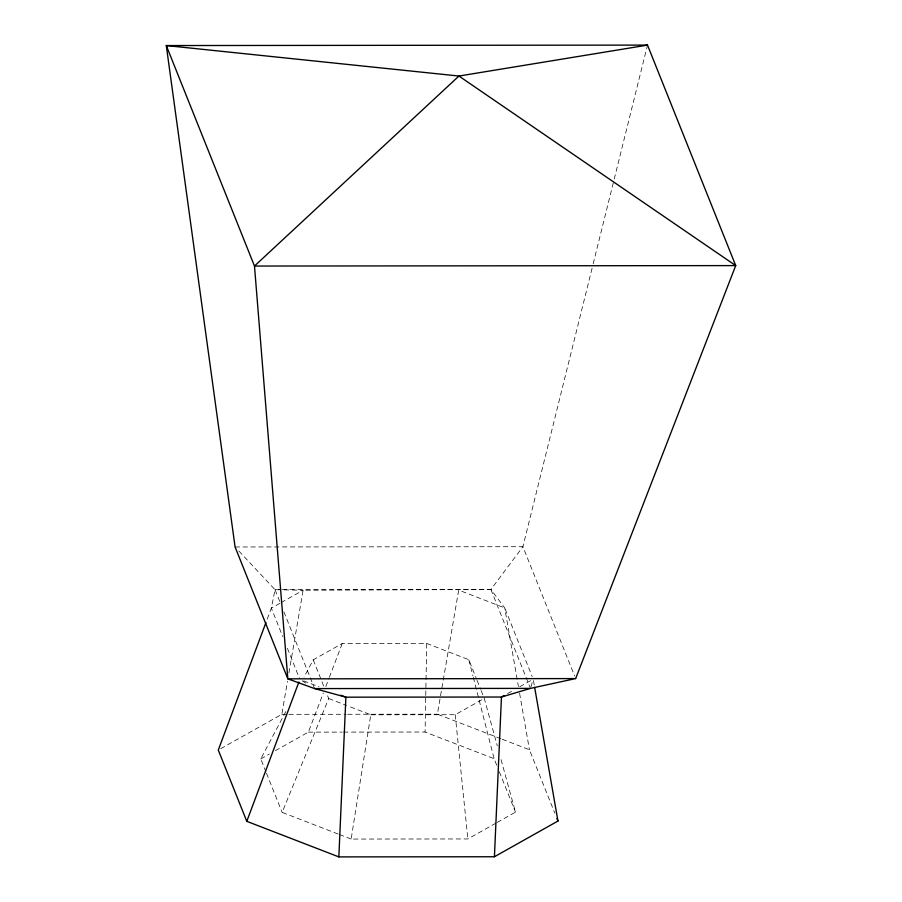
<?xml version="1.0" encoding="UTF-8"?>
<svg xmlns="http://www.w3.org/2000/svg" width="902" height="902" viewBox="0 0 902 902"><rect width="100%" height="100%" fill="white"/><g stroke="black" fill="none" stroke-linecap="round" stroke-linejoin="round"><path stroke-width="0.68" stroke-dasharray="4.51 3.38" d="M496.72 765.223L494.116 758.706L425.079 732.029L425.733 696.874M425.755 695.465L426.714 643.43L342.253 643.509L313.219 659.836L304.03 677.177M495.942 823.154L467.845 838.95L351.16 839.063L370.767 714.801L347.822 705.928M220.731 748.671L281.819 714.328L287.501 681.247M288.922 672.971L303.106 590.246L490.891 589.48L522.901 546.702L592.851 265.154M500.914 738.738L437.391 714.192L458.69 590.111L504.714 607.892L532.191 676.579M238.883 551.043L275.031 589.683L271.344 608.106L266.924 619.933M593.189 263.779L613.901 180.411M614.239 179.047L647.512 45.1M530.85 687.065L532.823 680.491M275.403 750.678L308.394 732.131L323.333 693.04M325.825 686.523L328.813 678.699M329.309 677.402L342.253 643.509M338.137 834.023L282.134 812.386L328.7 698.543L326.637 693.379M265.966 771.965L260.746 758.92L286.329 710.618M279.902 603.303L271.344 608.106L282.754 636.62M281.12 602.615L303.106 590.246L282.055 589.818M260.746 758.92L269.303 754.117M370.767 714.801L455.228 714.722L483.066 699.073M507.567 693.593L513.678 690.165M519.789 686.726L532 679.86M497.171 822.466L515.493 812.161L500.621 757.984M235.084 546.973L522.901 546.702L574.608 675.97M279.721 601.386L275.031 589.683L280.635 589.671M282.044 589.671L490.891 589.48L504.714 607.892L518.391 686.399M281.819 714.328L287.422 714.328M288.832 714.328L346.289 714.271M347.698 714.271L437.391 714.192M308.394 732.131L342.129 732.108M343.538 732.097L425.079 732.029M275.031 589.683L280.646 589.795M426.714 643.43L468.792 659.689L476.527 679.048M502.211 739.234L529.44 749.754L554.843 813.266M303.692 680.875L319.037 686.805M328.7 698.543L346.548 705.432M339.445 834.53L351.16 839.063M302.125 680.807L307.796 684.336M490.891 589.48L529.936 687.076M477.045 680.333L480.665 689.365M481.172 690.65L484.273 698.396L497.284 745.796M499.325 771.74L515.493 812.161M313.219 659.836L324.055 686.929M283.882 611.804L314.595 688.587M287.411 648.29L299.34 678.101M266.485 773.262L282.134 812.386M468.792 659.689L472.952 675.97M473.302 677.323L494.116 758.706M533.465 680.548L534.424 686.061M519.597 693.288L529.44 749.754M455.228 714.722L467.845 838.95"/><path stroke-width="1.35" d="M534.66 687.437L557.955 821.034L494.42 856.753L338.848 856.9L345.883 697.178L340.764 695.205M494.42 856.753L501.456 697.032L503.902 695.656M265.943 622.56L218.284 750.047L246.798 821.327L338.848 856.9M246.798 821.327L298.878 682.025M575.645 678.586L735.716 265.594L647.512 45.1L166.284 45.551L235.084 546.973L287.828 678.845L314.595 688.587L345.883 697.178L501.456 697.032L530.455 688.384L575.645 678.586L287.828 678.845L254.488 266.045L166.284 45.551L458.938 76.039L647.512 45.1M314.595 688.587L530.455 688.384M556.917 818.452L557.955 821.034M458.938 76.039L254.488 266.045L735.716 265.594L458.938 76.039"/></g></svg>
